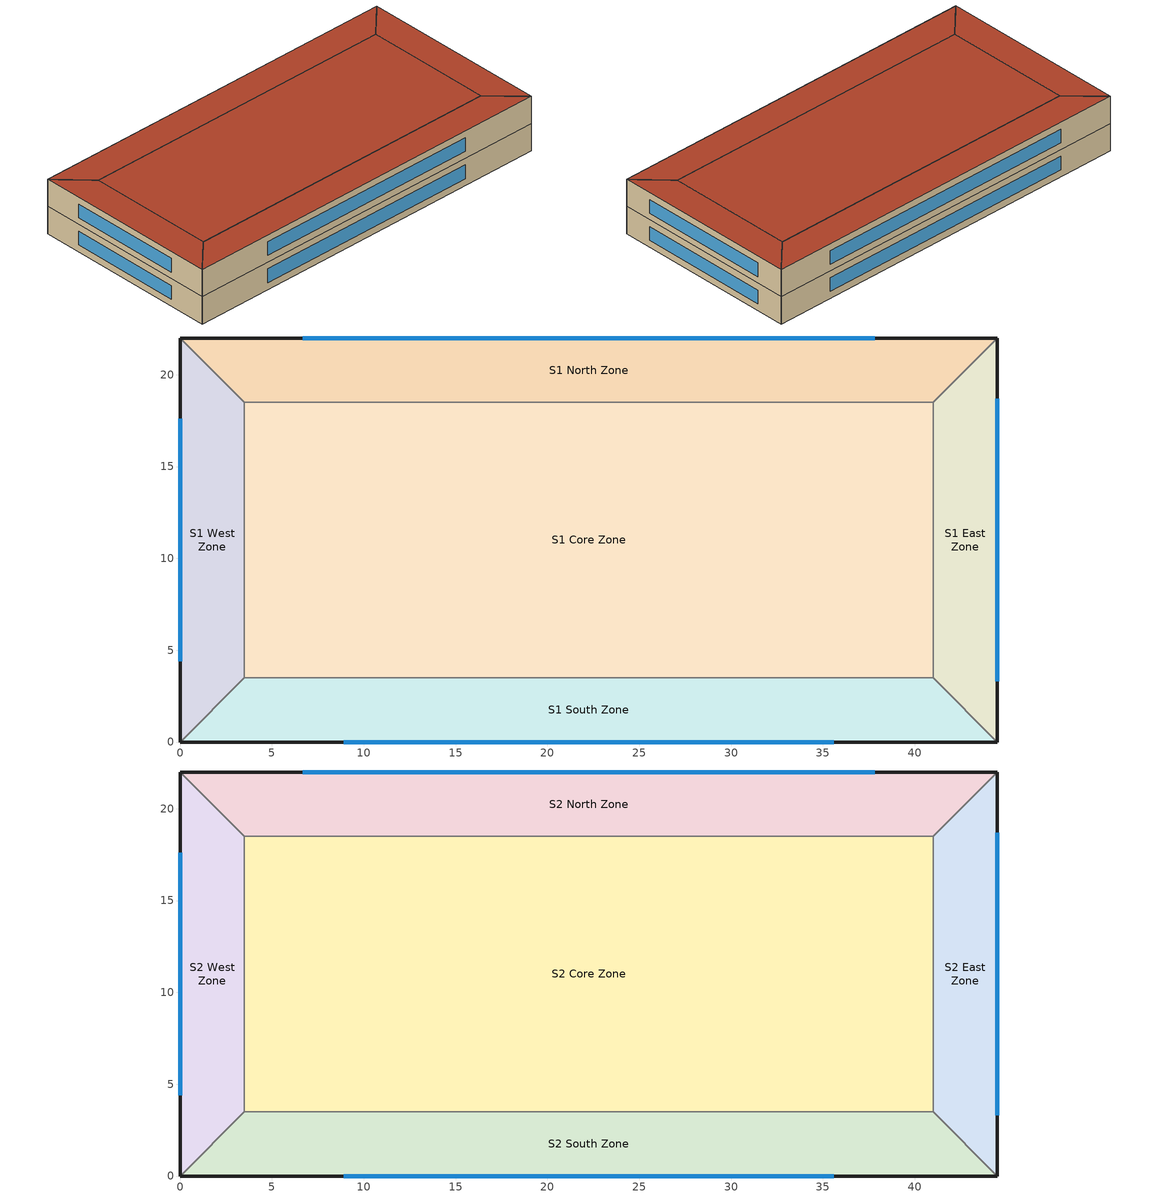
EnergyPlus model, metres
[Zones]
S1 South Zone
 floor ground (Ground Floor): 3.5,3.5 41,3.5 44.5,0 0,0 z0
 wall outside (Ext Wall): 0,0 44.5,0 z0:3.2
 wall to S1 East Zone (Interior Partition): 44.5,0 41,3.5 z0:3.2
 wall to S1 Core Zone (Interior Partition): 41,3.5 3.5,3.5 z0:3.2
 wall to S1 West Zone (Interior Partition): 3.5,3.5 0,0 z0:3.2
 window (Window): 8.9,0 35.6,0 z0.8:2.4
S1 East Zone
 floor ground (Ground Floor): 41,3.5 41,18.5 44.5,22 44.5,0 z0
 wall outside (Ext Wall): 44.5,0 44.5,22 z0:3.2
 wall to S1 North Zone (Interior Partition): 44.5,22 41,18.5 z0:3.2
 wall to S1 Core Zone (Interior Partition): 41,18.5 41,3.5 z0:3.2
 window (Window): 44.5,3.3 44.5,18.7 z0.8:2.4
S1 North Zone
 floor ground (Ground Floor): 41,18.5 3.5,18.5 0,22 44.5,22 z0
 wall outside (Ext Wall): 44.5,22 0,22 z0:3.2
 wall to S1 West Zone (Interior Partition): 0,22 3.5,18.5 z0:3.2
 wall to S1 Core Zone (Interior Partition): 3.5,18.5 41,18.5 z0:3.2
 window (Window): 37.83,22 6.68,22 z0.8:2.4
S1 West Zone
 floor ground (Ground Floor): 3.5,18.5 3.5,3.5 0,0 0,22 z0
 wall outside (Ext Wall): 0,22 0,0 z0:3.2
 wall to S1 Core Zone (Interior Partition): 3.5,3.5 3.5,18.5 z0:3.2
 window (Window): 0,17.6 0,4.4 z0.8:2.4
S1 Core Zone
 floor ground (Ground Floor): 3.5,18.5 41,18.5 41,3.5 3.5,3.5 z0
S2 South Zone
 floor to S1 South Zone (Interior Floor): 3.5,3.5 41,3.5 44.5,0 0,0 z3.2
 wall outside (Ext Wall): 0,0 44.5,0 z3.2:6.4
 wall to S2 East Zone (Interior Partition): 44.5,0 41,3.5 z3.2:6.4
 wall to S2 Core Zone (Interior Partition): 41,3.5 3.5,3.5 z3.2:6.4
 wall to S2 West Zone (Interior Partition): 3.5,3.5 0,0 z3.2:6.4
 window (Window): 8.9,0 35.6,0 z4:5.6
 roof outside (Roof): 0,0 44.5,0 41,3.5 3.5,3.5 z6.4
S2 East Zone
 floor to S1 East Zone (Interior Floor): 41,3.5 41,18.5 44.5,22 44.5,0 z3.2
 wall outside (Ext Wall): 44.5,0 44.5,22 z3.2:6.4
 wall to S2 North Zone (Interior Partition): 44.5,22 41,18.5 z3.2:6.4
 wall to S2 Core Zone (Interior Partition): 41,18.5 41,3.5 z3.2:6.4
 window (Window): 44.5,3.3 44.5,18.7 z4:5.6
 roof outside (Roof): 44.5,0 44.5,22 41,18.5 41,3.5 z6.4
S2 North Zone
 floor to S1 North Zone (Interior Floor): 41,18.5 3.5,18.5 0,22 44.5,22 z3.2
 wall outside (Ext Wall): 44.5,22 0,22 z3.2:6.4
 wall to S2 West Zone (Interior Partition): 0,22 3.5,18.5 z3.2:6.4
 wall to S2 Core Zone (Interior Partition): 3.5,18.5 41,18.5 z3.2:6.4
 window (Window): 37.83,22 6.68,22 z4:5.6
 roof outside (Roof): 44.5,22 0,22 3.5,18.5 41,18.5 z6.4
S2 West Zone
 floor to S1 West Zone (Interior Floor): 3.5,18.5 3.5,3.5 0,0 0,22 z3.2
 wall outside (Ext Wall): 0,22 0,0 z3.2:6.4
 wall to S2 Core Zone (Interior Partition): 3.5,3.5 3.5,18.5 z3.2:6.4
 window (Window): 0,17.6 0,4.4 z4:5.6
 roof outside (Roof): 0,22 0,0 3.5,3.5 3.5,18.5 z6.4
S2 Core Zone
 floor to S1 Core Zone (Interior Floor): 3.5,18.5 41,18.5 41,3.5 3.5,3.5 z3.2
 roof outside (Roof): 3.5,3.5 41,3.5 41,18.5 3.5,18.5 z6.4
[Building]
T2-test-06 Office: -20, City, 0.04, 0.4, FullExterior, 25, 6
[Material]
Metal Siding: Smooth, 0.0015, 44.96, 7689, 418, 0.9, 0.2, 0.2
Wall Insulation: MediumRough, 0.05134, 0.045, 265, 836.8, 0.9, 0.7, 0.7
Gypsum Board 12.7mm: Smooth, 0.0127, 0.16, 784.9, 830, 0.9, 0.4, 0.4
Roof Membrane: VeryRough, 0.0095, 0.16, 1121.29, 1460, 0.9, 0.7, 0.7
Roof Insulation: MediumRough, 0.20935, 0.049, 265, 836.8, 0.9, 0.7, 0.7
Heavyweight Concrete 100mm: MediumRough, 0.1, 1.311, 2240, 836.8, 0.9, 0.7, 0.7
Carpet 12.7mm: VeryRough, 0.0127, 0.06, 288, 1380, 0.9, 0.7, 0.8
[WindowMaterial:SimpleGlazingSystem]
Glazing Simple: 2.8, 0.57, 0.75
[Construction]
Ext Wall: Metal Siding, Wall Insulation, Gypsum Board 12.7mm
Roof: Roof Membrane, Roof Insulation, Heavyweight Concrete 100mm
Ground Floor; Interior Floor: Heavyweight Concrete 100mm, Carpet 12.7mm
Interior Partition: Gypsum Board 12.7mm, Gypsum Board 12.7mm
Window: Glazing Simple
[Zone]
S1 South Zone; S1 East Zone; S1 North Zone; S1 West Zone; S1 Core Zone; S2 South Zone; S2 East Zone; S2 North Zone; S2 West Zone; S2 Core Zone: 0, 0, 0, 0, 1, 1, autocalculate, autocalculate
[HVACTemplate:Thermostat]
Office Thermostat: Heating Setpoint Sch, , Cooling Setpoint Sch
[HVACTemplate:Zone:IdealLoadsAirSystem]
S1 South Zone; S1 East Zone; S1 North Zone; S1 West Zone; S1 Core Zone; S2 South Zone; S2 East Zone; S2 North Zone; S2 West Zone; S2 Core Zone: Office Thermostat
[Schedule:Compact]
Heating Setpoint Sch: Temperature, Through: 12/31, For: Weekdays, Until: 08:00, 13.5, Until: 18:00, 21, Until: 24:00, 13.5, For: AllOtherDays, Until: 24:00, 13.5
Cooling Setpoint Sch: Temperature, Through: 12/31, For: Weekdays, Until: 08:00, 28, Until: 18:00, 24, Until: 24:00, 28, For: AllOtherDays, Until: 24:00, 28
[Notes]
---------------- S1 South Zone ----------------
---------------- S1 East Zone ----------------
